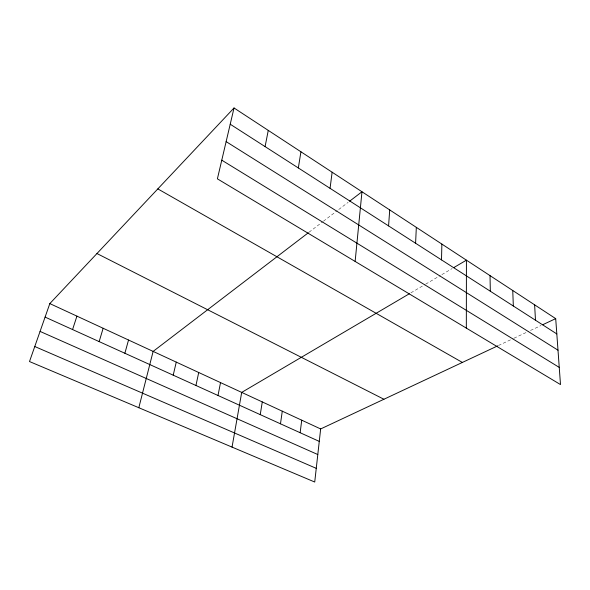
<?xml version="1.0" encoding="UTF-8"?>
<svg xmlns="http://www.w3.org/2000/svg" width="590" height="590" viewBox="0 0 590 590"><rect width="100%" height="100%" fill="white"/><g stroke="black" fill="none" stroke-linecap="round" stroke-linejoin="round"><path stroke-width="0.44" stroke-dasharray="2.95 2.21" d="M309.057 232.209L322.678 221.796M323.409 221.235L337.244 210.66M338.704 209.546L348.159 202.318M410.906 292.832L424.896 284.601M425.663 284.144L440.332 275.515M441.873 274.608L452.169 268.546M498.476 345.489L513.167 338.594M513.993 338.21L528.824 331.248M530.476 330.474L541.052 325.51"/><path stroke-width="0.89" d="M466.329 328.114L466.425 260.161L453.754 267.617M441.512 259.895L441.873 244.083M415.589 243.25L416.326 227.349M388.574 225.904L389.717 209.922M355.136 261.436L361.972 191.757L349.612 201.212M497.665 345.873L320.658 428.945L314.728 482.03L29.5 361.545L49.826 303.592L234.031 107.97L555.706 318.637L560.5 384.577L217.393 178.844L234.031 107.97M300.14 432.721L301.733 420.183M330.068 188.335L332.133 172.214M280.479 423.812L282.278 411.186M298.334 167.958L300.93 151.778M260.249 414.637L262.277 401.923M232.04 447.102L241.701 392.402L409.342 293.754M218.012 395.492L220.52 382.6M265.087 146.608L268.266 130.39M195.946 385.491L198.719 372.504M173.217 375.181L176.263 362.113M138.82 407.727L153.127 351.404L308.349 232.748M124.874 353.27L128.532 340.024M99.15 341.61L103.147 328.269M72.57 329.559L76.929 316.137M542.682 324.743L555.706 318.637M34.773 346.522L316.255 468.349M40.068 331.41L317.796 454.536M45.091 317.096L319.271 441.394M49.826 303.592L320.658 428.945M96.959 253.538L383.928 399.253M157.832 188.896L462.368 362.437M221.774 160.178L559.254 367.408M226.132 141.615L558 350.195M230.218 124.217L556.82 333.933M534.621 304.824L535.484 320.237M512.747 290.501L513.337 306.011M490.025 275.619L490.327 291.239"/></g></svg>
